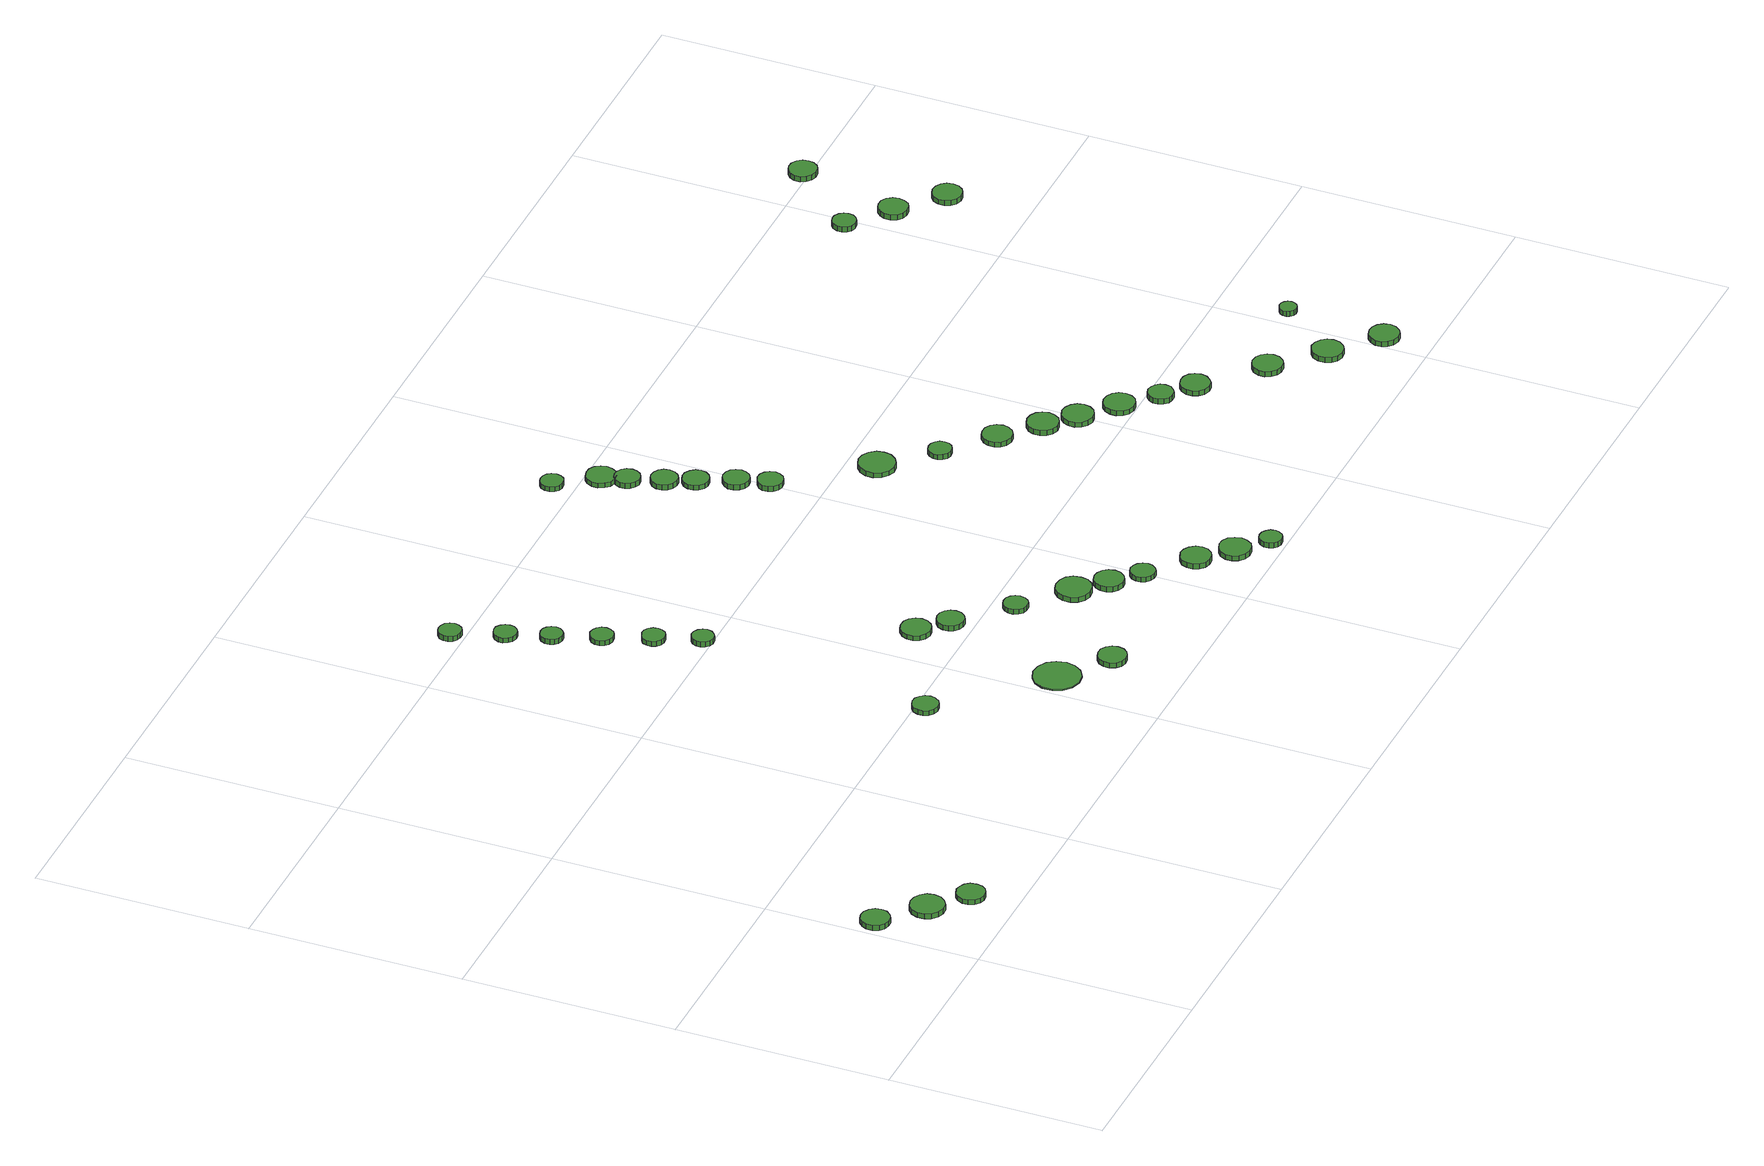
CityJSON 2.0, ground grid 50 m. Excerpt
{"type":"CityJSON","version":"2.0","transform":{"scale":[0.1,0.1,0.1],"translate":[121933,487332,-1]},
"CityObjects":{
"tree1":{"type":"SolitaryVegetationObject","attributes":{"function":"something"},"geometry":[{"type":"MultiSurface","lod":"1","boundaries":[[[0,1,2,3,4,5,6,7,8,9,10,11,12,13,14]],[[15,16,17,18,19,20,21,22,23,24,25,26,27,28,29]],[[0,29,28,1]],[[1,28,27,2]],[[2,27,26,3]],[[3,26,25,4]],[[4,25,24,5]],[[5,24,23,6]],[[6,23,22,7]],[[7,22,21,8]],[[8,21,20,9]],[[9,20,19,10]],[[10,19,18,11]],[[11,18,17,12]],[[12,17,16,13]],[[13,16,15,14]],[[14,15,29,0]]]}]},
"tree2":{"type":"SolitaryVegetationObject","attributes":{"function":"something"},"geometry":[{"type":"MultiSurface","lod":"1","boundaries":[[[30,31,32,33,34,35,36,37,38,39,40,41,42,43,44]],[[45,46,47,48,49,50,51,52,53,54,55,56,57,58,59]],[[30,59,58,31]],[[31,58,57,32]],[[32,57,56,33]],[[33,56,55,34]],[[34,55,54,35]],[[35,54,53,36]],[[36,53,52,37]],[[37,52,51,38]],[[38,51,50,39]],[[39,50,49,40]],[[40,49,48,41]],[[41,48,47,42]],[[42,47,46,43]],[[43,46,45,44]],[[44,45,59,30]]]}]},
"tree3":{"type":"SolitaryVegetationObject","attributes":{"function":"something"},"geometry":[{"type":"MultiSurface","lod":"1","boundaries":[[[60,61,62,63,64,65,66,67,68,69,70,71,72,73,74]],[[75,76,77,78,79,80,81,82,83,84,85,86,87,88,89]],[[60,89,88,61]],[[61,88,87,62]],[[62,87,86,63]],[[63,86,85,64]],[[64,85,84,65]],[[65,84,83,66]],[[66,83,82,67]],[[67,82,81,68]],[[68,81,80,69]],[[69,80,79,70]],[[70,79,78,71]],[[71,78,77,72]],[[72,77,76,73]],[[73,76,75,74]],[[74,75,89,60]]]}]},
"tree4":{"type":"SolitaryVegetationObject","attributes":{"function":"something"},"geometry":[{"type":"MultiSurface","lod":"1","boundaries":[[[90,91,92,93,94,95,96,97,98,99,100,101,102,103,104]],[[105,106,107,108,109,110,111,112,113,114,115,116,117,118,119]],[[90,119,118,91]],[[91,118,117,92]],[[92,117,116,93]],[[93,116,115,94]],[[94,115,114,95]],[[95,114,113,96]],[[96,113,112,97]],[[97,112,111,98]],[[98,111,110,99]],[[99,110,109,100]],[[100,109,108,101]],[[101,108,107,102]],[[102,107,106,103]],[[103,106,105,104]],[[104,105,119,90]]]}]},
"tree5":{"type":"SolitaryVegetationObject","attributes":{"function":"something"},"geometry":[{"type":"MultiSurface","lod":"1","boundaries":[[[120,121,122,123,124,125,126,127,128,129,130,131,132,133,134]],[[135,136,137,138,139,140,141,142,143,144,145,146,147,148,149]],[[120,149,148,121]],[[121,148,147,122]],[[122,147,146,123]],[[123,146,145,124]],[[124,145,144,125]],[[125,144,143,126]],[[126,143,142,127]],[[127,142,141,128]],[[128,141,140,129]],[[129,140,139,130]],[[130,139,138,131]],[[131,138,137,132]],[[132,137,136,133]],[[133,136,135,134]],[[134,135,149,120]]]}]},
"tree6":{"type":"SolitaryVegetationObject","attributes":{"function":"something"},"geometry":[{"type":"MultiSurface","lod":"1","boundaries":[[[150,151,152,153,154,155,156,157,158,159,160,161,162,163,164]],[[165,166,167,168,169,170,171,172,173,174,175,176,177,178,179]],[[150,179,178,151]],[[151,178,177,152]],[[152,177,176,153]],[[153,176,175,154]],[[154,175,174,155]],[[155,174,173,156]],[[156,173,172,157]],[[157,172,171,158]],[[158,171,170,159]],[[159,170,169,160]],[[160,169,168,161]],[[161,168,167,162]],[[162,167,166,163]],[[163,166,165,164]],[[164,165,179,150]]]}]},
"tree7":{"type":"SolitaryVegetationObject","attributes":{"function":"something"},"geometry":[{"type":"MultiSurface","lod":"1","boundaries":[[[180,181,182,183,184,185,186,187,188,189,190,191,192,193,194]],[[195,196,197,198,199,200,201,202,203,204,205,206,207,208,209]],[[180,209,208,181]],[[181,208,207,182]],[[182,207,206,183]],[[183,206,205,184]],[[184,205,204,185]],[[185,204,203,186]],[[186,203,202,187]],[[187,202,201,188]],[[188,201,200,189]],[[189,200,199,190]],[[190,199,198,191]],[[191,198,197,192]],[[192,197,196,193]],[[193,196,195,194]],[[194,195,209,180]]]}]},
"tree8":{"type":"SolitaryVegetationObject","attributes":{"function":"something"},"geometry":[{"type":"MultiSurface","lod":"1","boundaries":[[[210,211,212,213,214,215,216,217,218,219,220,221,222,223,224]],[[225,226,227,228,229,230,231,232,233,234,235,236,237,238,239]],[[210,239,238,211]],[[211,238,237,212]],[[212,237,236,213]],[[213,236,235,214]],[[214,235,234,215]],[[215,234,233,216]],[[216,233,232,217]],[[217,232,231,218]],[[218,231,230,219]],[[219,230,229,220]],[[220,229,228,221]],[[221,228,227,222]],[[222,227,226,223]],[[223,226,225,224]],[[224,225,239,210]]]}]},
"tree9":{"type":"SolitaryVegetationObject","attributes":{"function":"something"},"geometry":[{"type":"MultiSurface","lod":"1","boundaries":[[[240,241,242,243,244,245,246,247,248,249,250,251,252,253,254]],[[255,256,257,258,259,260,261,262,263,264,265,266,267,268,269]],[[240,269,268,241]],[[241,268,267,242]],[[242,267,266,243]],[[243,266,265,244]],[[244,265,264,245]],[[245,264,263,246]],[[246,263,262,247]],[[247,262,261,248]],[[248,261,260,249]],[[249,260,259,250]],[[250,259,258,251]],[[251,258,257,252]],[[252,257,256,253]],[[253,256,255,254]],[[254,255,269,240]]]}]},
"tree10":{"type":"SolitaryVegetationObject","attributes":{"function":"something"},"geometry":[{"type":"MultiSurface","lod":"1","boundaries":[[[270,271,272,273,274,275,276,277,278,279,280,281,282,283,284]],[[285,286,287,288,289,290,291,292,293,294,295,296,297,298,299]],[[270,299,298,271]],[[271,298,297,272]],[[272,297,296,273]],[[273,296,295,274]],[[274,295,294,275]],[[275,294,293,276]],[[276,293,292,277]],[[277,292,291,278]],[[278,291,290,279]],[[279,290,289,280]],[[280,289,288,281]],[[281,288,287,282]],[[282,287,286,283]],[[283,286,285,284]],[[284,285,299,270]]]}]},
"tree11":{"type":"SolitaryVegetationObject","attributes":{"function":"something"},"geometry":[{"type":"MultiSurface","lod":"1","boundaries":[[[300,301,302,303,304,305,306,307,308,309,310,311,312,313,314]],[[315,316,317,318,319,320,321,322,323,324,325,326,327,328,329]],[[300,329,328,301]],[[301,328,327,302]],[[302,327,326,303]],[[303,326,325,304]],[[304,325,324,305]],[[305,324,323,306]],[[306,323,322,307]],[[307,322,321,308]],[[308,321,320,309]],[[309,320,319,310]],[[310,319,318,311]],[[311,318,317,312]],[[312,317,316,313]],[[313,316,315,314]],[[314,315,329,300]]]}]},
"tree12":{"type":"SolitaryVegetationObject","attributes":{"function":"something"},"geometry":[{"type":"MultiSurface","lod":"1","boundaries":[[[330,331,332,333,334,335,336,337,338,339,340,341,342,343,344]],[[345,346,347,348,349,350,351,352,353,354,355,356,357,358,359]],[[330,359,358,331]],[[331,358,357,332]],[[332,357,356,333]],[[333,356,355,334]],[[334,355,354,335]],[[335,354,353,336]],[[336,353,352,337]],[[337,352,351,338]],[[338,351,350,339]],[[339,350,349,340]],[[340,349,348,341]],[[341,348,347,342]],[[342,347,346,343]],[[343,346,345,344]],[[344,345,359,330]]]}]},
"tree13":{"type":"SolitaryVegetationObject","attributes":{"function":"something"},"geometry":[{"type":"MultiSurface","lod":"1","boundaries":[[[360,361,362,363,364,365,366,367,368,369,370,371,372,373,374]],[[375,376,377,378,379,380,381,382,383,384,385,386,387,388,389]],[[360,389,388,361]],[[361,388,387,362]],[[362,387,386,363]],[[363,386,385,364]],[[364,385,384,365]],[[365,384,383,366]],[[366,383,382,367]],[[367,382,381,368]],[[368,381,380,369]],[[369,380,379,370]],[[370,379,378,371]],[[371,378,377,372]],[[372,377,376,373]],[[373,376,375,374]],[[374,375,389,360]]]}]},
"tree14":{"type":"SolitaryVegetationObject","attributes":{"function":"something"},"geometry":[{"type":"MultiSurface","lod":"1","boundaries":[[[390,391,392,393,394,395,396,397,398,399,400,401,402,403,404]],[[405,406,407,408,409,410,411,412,413,414,415,416,417,418,419]],[[390,419,418,391]],[[391,418,417,392]],[[392,417,416,393]],[[393,416,415,394]],[[394,415,414,395]],[[395,414,413,396]],[[396,413,412,397]],[[397,412,411,398]],[[398,411,410,399]],[[399,410,409,400]],[[400,409,408,401]],[[401,408,407,402]],[[402,407,406,403]],[[403,406,405,404]],[[404,405,419,390]]]}]},
"tree15":{"type":"SolitaryVegetationObject","attributes":{"function":"something"},"geometry":[{"type":"MultiSurface","lod":"1","boundaries":[[[420,421,422,423,424,425,426,427,428,429,430,431,432,433,434]],[[435,436,437,438,439,440,441,442,443,444,445,446,447,448,449]],[[420,449,448,421]],[[421,448,447,422]],[[422,447,446,423]],[[423,446,445,424]],[[424,445,444,425]],[[425,444,443,426]],[[426,443,442,427]],[[427,442,441,428]],[[428,441,440,429]],[[429,440,439,430]],[[430,439,438,431]],[[431,438,437,432]],[[432,437,436,433]],[[433,436,435,434]],[[434,435,449,420]]]}]},
"tree16":{"type":"SolitaryVegetationObject","attributes":{"function":"something"},"geometry":[{"type":"MultiSurface","lod":"1","boundaries":[[[450,451,452,453,454,455,456,457,458,459,460,461,462,463,464]],[[465,466,467,468,469,470,471,472,473,474,475,476,477,478,479]],[[450,479,478,451]],[[451,478,477,452]],[[452,477,476,453]],[[453,476,475,454]],[[454,475,474,455]],[[455,474,473,456]],[[456,473,472,457]],[[457,472,471,458]],[[458,471,470,459]],[[459,470,469,460]],[[460,469,468,461]],[[461,468,467,462]],[[462,467,466,463]],[[463,466,465,464]],[[464,465,479,450]]]}]},
"tree17":{"type":"SolitaryVegetationObject","attributes":{"function":"something"},"geometry":[{"type":"MultiSurface","lod":"1","boundaries":[[[480,481,482,483,484,485,486,487,488,489,490,491,492,493,494]],[[495,496,497,498,499,500,501,502,503,504,505,506,507,508,509]],[[480,509,508,481]],[[481,508,507,482]],[[482,507,506,483]],[[483,506,505,484]],[[484,505,504,485]],[[485,504,503,486]],[[486,503,502,487]],[[487,502,501,488]],[[488,501,500,489]],[[489,500,499,490]],[[490,499,498,491]],[[491,498,497,492]],[[492,497,496,493]],[[493,496,495,494]],[[494,495,509,480]]]}]},
"tree18":{"type":"SolitaryVegetationObject","attributes":{"function":"something"},"geometry":[{"type":"MultiSurface","lod":"1","boundaries":[[[510,511,512,513,514,515,516,517,518,519,520,521,522,523,524]],[[525,526,527,528,529,530,531,532,533,534,535,536,537,538,539]],[[510,539,538,511]],[[511,538,537,512]],[[512,537,536,513]],[[513,536,535,514]],[[514,535,534,515]],[[515,534,533,516]],[[516,533,532,517]],[[517,532,531,518]],[[518,531,530,519]],[[519,530,529,520]],[[520,529,528,521]],[[521,528,527,522]],[[522,527,526,523]],[[523,526,525,524]],[[524,525,539,510]]]}]},
"tree19":{"type":"SolitaryVegetationObject","attributes":{"function":"something"},"geometry":[{"type":"MultiSurface","lod":"1","boundaries":[[[540,541,542,543,544,545,546,547,548,549,550,551,552,553,554]],[[555,556,557,558,559,560,561,562,563,564,565,566,567,568,569]],[[540,569,568,541]],[[541,568,567,542]],[[542,567,566,543]],[[543,566,565,544]],[[544,565,564,545]],[[545,564,563,546]],[[546,563,562,547]],[[547,562,561,548]],[[548,561,560,549]],[[549,560,559,550]],[[550,559,558,551]],[[551,558,557,552]],[[552,557,556,553]],[[553,556,555,554]],[[554,555,569,540]]]}]},
"tree20":{"type":"SolitaryVegetationObject","attributes":{"function":"something"},"geometry":[{"type":"MultiSurface","lod":"1","boundaries":[[[570,571,572,573,574,575,576,577,578,579,580,581,582,583,584]],[[585,586,587,588,589,590,591,592,593,594,595,596,597,598,599]],[[570,599,598,571]],[[571,598,597,572]],[[572,597,596,573]],[[573,596,595,574]],[[574,595,594,575]],[[575,594,593,576]],[[576,593,592,577]],[[577,592,591,578]],[[578,591,590,579]],[[579,590,589,580]],[[580,589,588,581]],[[581,588,587,582]],[[582,587,586,583]],[[583,586,585,584]],[[584,585,599,570]]]}]},
"tree21":{"type":"SolitaryVegetationObject","attributes":{"function":"something"},"geometry":[{"type":"MultiSurface","lod":"1","boundaries":[[[600,601,602,603,604,605,606,607,608,609,610,611,612,613,614]],[[615,616,617,618,619,620,621,622,623,624,625,626,627,628,629]],[[600,629,628,601]],[[601,628,627,602]],[[602,627,626,603]],[[603,626,625,604]],[[604,625,624,605]],[[605,624,623,606]],[[606,623,622,607]],[[607,622,621,608]],[[608,621,620,609]],[[609,620,619,610]],[[610,619,618,611]],[[611,618,617,612]],[[612,617,616,613]],[[613,616,615,614]],[[614,615,629,600]]]}]},
"tree22":{"type":"SolitaryVegetationObject","attributes":{"function":"something"},"geometry":[{"type":"MultiSurface","lod":"1","boundaries":[[[630,631,632,633,634,635,636,637,638,639,640,641,642,643,644]],[[645,646,647,648,649,650,651,652,653,654,655,656,657,658,659]],[[630,659,658,631]],[[631,658,657,632]],[[632,657,656,633]],[[633,656,655,634]],[[634,655,654,635]],[[635,654,653,636]],[[636,653,652,637]],[[637,652,651,638]],[[638,651,650,639]],[[639,650,649,640]],[[640,649,648,641]],[[641,648,647,642]],[[642,647,646,643]],[[643,646,645,644]],[[644,645,659,630]]]}]},
"tree23":{"type":"SolitaryVegetationObject","attributes":{"function":"something"},"geometry":[{"type":"MultiSurface","lod":"1","boundaries":[[[660,661,662,663,664,665,666,667,668,669,670,671,672,673,674]],[[675,676,677,678,679,680,681,682,683,684,685,686,687,688,689]],[[660,689,688,661]],[[661,688,687,662]],[[662,687,686,663]],[[663,686,685,664]],[[664,685,684,665]],[[665,684,683,666]],[[666,683,682,667]],[[667,682,681,668]],[[668,681,680,669]],[[669,680,679,670]],[[670,679,678,671]],[[671,678,677,672]],[[672,677,676,673]],[[673,676,675,674]],[[674,675,689,660]]]}]},
"tree24":{"type":"SolitaryVegetationObject","attributes":{"function":"something"},"geometry":[{"type":"MultiSurface","lod":"1","boundaries":[[[690,691,692,693,694,695,696,697,698,699,700,701,702,703,704]],[[705,706,707,708,709,710,711,712,713,714,715,716,717,718,719]],[[690,719,718,691]],[[691,718,717,692]],[[692,717,716,693]],[[693,716,715,694]],[[694,715,714,695]],[[695,714,713,696]],[[696,713,712,697]],[[697,712,711,698]],[[698,711,710,699]],[[699,710,709,700]],[[700,709,708,701]],[[701,708,707,702]],[[702,707,706,703]],[[703,706,705,704]],[[704,705,719,690]]]}]},
"tree25":{"type":"SolitaryVegetationObject","attributes":{"function":"something"},"geometry":[{"type":"MultiSurface","lod":"1","boundaries":[[[720,721,722,723,724,725,726,727,728,729,730,731,732,733,734]],[[735,736,737,738,739,740,741,742,743,744,745,746,747,748,749]],[[720,749,748,721]],[[721,748,747,722]],[[722,747,746,723]],[[723,746,745,724]],[[724,745,744,725]],[[725,744,743,726]],[[726,743,742,727]],[[727,742,741,728]],[[728,741,740,729]],[[729,740,739,730]],[[730,739,738,731]],[[731,738,737,732]],[[732,737,736,733]],[[733,736,735,734]],[[734,735,749,720]]]}]},
"tree26":{"type":"SolitaryVegetationObject","attributes":{"function":"something"},"geometry":[{"type":"MultiSurface","lod":"1","boundaries":[[[750,751,752,753,754,755,756,757,758,759,760,761,762,763,764]],[[765,766,767,768,769,770,771,772,773,774,775,776,777,778,779]],[[750,779,778,751]],[[751,778,777,752]],[[752,777,776,753]],[[753,776,775,754]],[[754,775,774,755]],[[755,774,773,756]],[[756,773,772,757]],[[757,772,771,758]],[[758,771,770,759]],[[759,770,769,760]],[[760,769,768,761]],[[761,768,767,762]],[[762,767,766,763]],[[763,766,765,764]],[[764,765,779,750]]]}]},
"tree27":{"type":"SolitaryVegetationObject","attributes":{"function":"something"},"geometry":[{"type":"MultiSurface","lod":"1","boundaries":[[[780,781,782,783,784,785,786,787,788,789,790,791,792,793,794]],[[795,796,797,798,799,800,801,802,803,804,805,806,807,808,809]],[[780,809,808,781]],[[781,808,807,782]],[[782,807,806,783]],[[783,806,805,784]],[[784,805,804,785]],[[785,804,803,786]],[[786,803,802,787]],[[787,802,801,788]],[[788,801,800,789]],[[789,800,799,790]],[[790,799,798,791]],[[791,798,797,792]],[[792,797,796,793]],[[793,796,795,794]],[[794,795,809,780]]]}]},
"tree28":{"type":"SolitaryVegetationObject","attributes":{"function":"something"},"geometry":[{"type":"MultiSurface","lod":"1","boundaries":[[[810,811,812,813,814,815,816,817,818,819,820,821,822,823,824]],[[825,826,827,828,829,830,831,832,833,834,835,836,837,838,839]],[[810,839,838,811]],[[811,838,837,812]],[[812,837,836,813]],[[813,836,835,814]],[[814,835,834,815]],[[815,834,833,816]],[[816,833,832,817]],[[817,832,831,818]],[[818,831,830,819]],[[819,830,829,820]],[[820,829,828,821]],[[821,828,827,822]],[[822,827,826,823]],[[823,826,825,824]],[[824,825,839,810]]]}]},
"tree29":{"type":"SolitaryVegetationObject","attributes":{"function":"something"},"geometry":[{"type":"MultiSurface","lod":"1","boundaries":[[[840,841,842,843,844,845,846,847,848,849,850,851,852,853,854]],[[855,856,857,858,859,860,861,862,863,864,865,866,867,868,869]],[[840,869,868,841]],[[841,868,867,842]],[[842,867,866,843]],[[843,866,865,844]],[[844,865,864,845]],[[845,864,863,846]],[[846,863,862,847]],[[847,862,861,848]],[[848,861,860,849]],[[849,860,859,850]],[[850,859,858,851]],[[851,858,857,852]],[[852,857,856,853]],[[853,856,855,854]],[[854,855,869,840]]]}]},
"tree30":{"type":"SolitaryVegetationObject","attributes":{"function":"something"},"geometry":[{"type":"MultiSurface","lod":"1","boundaries":[[[870,871,872,873,874,875,876,877,878,879,880,881,882,883,884]],[[885,886,887,888,889,890,891,892,893,894,895,896,897,898,899]],[[870,899,898,871]],[[871,898,897,872]],[[872,897,896,873]],[[873,896,895,874]],[[874,895,894,875]],[[875,894,893,876]],[[876,893,892,877]],[[877,892,891,878]],[[878,891,890,879]],[[879,890,889,880]],[[880,889,888,881]],[[881,888,887,882]],[[882,887,886,883]],[[883,886,885,884]],[[884,885,899,870]]]}]},
"tree31":{"type":"SolitaryVegetationObject","attributes":{"function":"something"},"geometry":[{"type":"MultiSurface","lod":"1","boundaries":[[[900,901,902,903,904,905,906,907,908,909,910,911,912,913,914]],[[915,916,917,918,919,920,921,922,923,924,925,926,927,928,929]],[[900,929,928,901]],[[901,928,927,902]],[[902,927,926,903]],[[903,926,925,904]],[[904,925,924,905]],[[905,924,923,906]],[[906,923,922,907]],[[907,922,921,908]],[[908,921,920,909]],[[909,920,919,910]],[[910,919,918,911]],[[911,918,917,912]],[[912,917,916,913]],[[913,916,915,914]],[[914,915,929,900]]]}]},
"tree32":{"type":"SolitaryVegetationObject","attributes":{"function":"something"},"geometry":[{"type":"MultiSurface","lod":"1","boundaries":[[[930,931,932,933,934,935,936,937,938,939,940,941,942,943,944]],[[945,946,947,948,949,950,951,952,953,954,955,956,957,958,959]],[[930,959,958,931]],[[931,958,957,932]],[[932,957,956,933]],[[933,956,955,934]],[[934,955,954,935]],[[935,954,953,936]],[[936,953,952,937]],[[937,952,951,938]],[[938,951,950,939]],[[939,950,949,940]],[[940,949,948,941]],[[941,948,947,942]],[[942,947,946,943]],[[943,946,945,944]],[[944,945,959,930]]]}]},
"tree33":{"type":"SolitaryVegetationObject","attributes":{"function":"something"},"geometry":[{"type":"MultiSurface","lod":"1","boundaries":[[[960,961,962,963,964,965,966,967,968,969,970,971,972,973,974]],[[975,976,977,978,979,980,981,982,983,984,985,986,987,988,989]],[[960,989,988,961]],[[961,988,987,962]],[[962,987,986,963]],[[963,986,985,964]],[[964,985,984,965]],[[965,984,983,966]],[[966,983,982,967]],[[967,982,981,968]],[[968,981,980,969]],[[969,980,979,970]],[[970,979,978,971]],[[971,978,977,972]],[[972,977,976,973]],[[973,976,975,974]],[[974,975,989,960]]]}]},
"tree34":{"type":"SolitaryVegetationObject","attributes":{"function":"something"},"geometry":[{"type":"MultiSurface","lod":"1","boundaries":[[[990,991,992,993,994,995,996,997,998,999,1000,1001,1002,1003,1004]],[[1005,1006,1007,1008,1009,1010,1011,1012,1013,1014,1015,1016,1017,1018,1019]],[[990,1019,1018,991]],[[991,1018,1017,992]],[[992,1017,1016,993]],[[993,1016,1015,994]],[[994,1015,1014,995]],[[995,1014,1013,996]],[[996,1013,1012,997]],[[997,1012,1011,998]],[[998,1011,1010,999]],[[999,1010,1009,1000]],[[1000,1009,1008,1001]],[[1001,1008,1007,1002]],[[1002,1007,1006,1003]],[[1003,1006,1005,1004]],[[1004,1005,1019,990]]]}]},
"tree35":{"type":"SolitaryVegetationObject","attributes":{"function":"something"},"geometry":[{"type":"MultiSurface","lod":"1","boundaries":[[[1020,1021,1022,1023,1024,1025,1026,1027,1028,1029,1030,1031,1032,1033,1034]],[[1035,1036,1037,1038,1039,1040,1041,1042,1043,1044,1045,1046,1047,1048,1049]],[[1020,1049,1048,1021]],[[1021,1048,1047,1022]],[[1022,1047,1046,1023]],[[1023,1046,1045,1024]],[[1024,1045,1044,1025]],[[1025,1044,1043,1026]],[[1026,1043,1042,1027]],[[1027,1042,1041,1028]],[[1028,1041,1040,1029]],[[1029,1040,1039,1030]],[[1030,1039,1038,1031]],[[1031,1038,1037,1032]],[[1032,1037,1036,1033]],[[1033,1036,1035,1034]],[[1034,1035,1049,1020]]]}]},
"tree36":{"type":"SolitaryVegetationObject","attributes":{"function":"something"},"geometry":[{"type":"MultiSurface","lod":"1","boundaries":[[[1050,1051,1052,1053,1054,1055,1056,1057,1058,1059,1060,1061,1062,1063,1064]],[[1065,1066,1067,1068,1069,1070,1071,1072,1073,1074,1075,1076,1077,1078,1079]],[[1050,1079,1078,1051]],[[1051,1078,1077,1052]],[[1052,1077,1076,1053]],[[1053,1076,1075,1054]],[[1054,1075,1074,1055]],[[1055,1074,1073,1056]],[[1056,1073,1072,1057]],[[1057,1072,1071,1058]],[[1058,1071,1070,1059]],[[1059,1070,1069,1060]],[[1060,1069,1068,1061]],[[1061,1068,1067,1062]],[[1062,1067,1066,1063]],[[1063,1066,1065,1064]],[[1064,1065,1079,1050]]]}]},
"tree37":{"type":"SolitaryVegetationObject","attributes":{"function":"something"},"geometry":[{"type":"MultiSurface","lod":"1","boundaries":[[[1080,1081,1082,1083,1084,1085,1086,1087,1088,1089,1090,1091,1092,1093,1094]],[[1095,1096,1097,1098,1099,1100,1101,1102,1103,1104,1105,1106,1107,1108,1109]],[[1080,1109,1108,1081]],[[1081,1108,1107,1082]],[[1082,1107,1106,1083]],[[1083,1106,1105,1084]],[[1084,1105,1104,1085]],[[1085,1104,1103,1086]],[[1086,1103,1102,1087]],[[1087,1102,1101,1088]],[[1088,1101,1100,1089]],[[1089,1100,1099,1090]],[[1090,1099,1098,1091]],[[1091,1098,1097,1092]],[[1092,1097,1096,1093]],[[1093,1096,1095,1094]],[[1094,1095,1109,1080]]]}]},
"tree38":{"type":"SolitaryVegetationObject","attributes":{"function":"something"},"geometry":[{"type":"MultiSurface","lod":"1","boundaries":[[[1110,1111,1112,1113,1114,1115,1116,1117,1118,1119,1120,1121,1122,1123,1124]],[[1125,1126,1127,1128,1129,1130,1131,1132,1133,1134,1135,1136,1137,1138,1139]],[[1110,1139,1138,1111]],[[1111,1138,1137,1112]],[[1112,1137,1136,1113]],[[1113,1136,1135,1114]],[[1114,1135,1134,1115]],[[1115,1134,1133,1116]],[[1116,1133,1132,1117]],[[1117,1132,1131,1118]],[[1118,1131,1130,1119]],[[1119,1130,1129,1120]],[[1120,1129,1128,1121]],[[1121,1128,1127,1122]],[[1122,1127,1126,1123]],[[1123,1126,1125,1124]],[[1124,1125,1139,1110]]]}]},
"tree39":{"type":"SolitaryVegetationObject","attributes":{"function":"something"},"geometry":[{"type":"MultiSurface","lod":"1","boundaries":[[[1140,1141,1142,1143,1144,1145,1146,1147,1148,1149,1150,1151,1152,1153,1154]],[[1155,1156,1157,1158,1159,1160,1161,1162,1163,1164,1165,1166,1167,1168,1169]],[[1140,1169,1168,1141]],[[1141,1168,1167,1142]],[[1142,1167,1166,1143]],[[1143,1166,1165,1144]],[[1144,1165,1164,1145]],[[1145,1164,1163,1146]],[[1146,1163,1162,1147]],[[1147,1162,1161,1148]],[[1148,1161,1160,1149]],[[1149,1160,1159,1150]],[[1150,1159,1158,1151]],[[1151,1158,1157,1152]],[[1152,1157,1156,1153]],[[1153,1156,1155,1154]],[[1154,1155,1169,1140]]]}]},
"tree40":{"type":"SolitaryVegetationObject","attributes":{"function":"something"},"geometry":[{"type":"MultiSurface","lod":"1","boundaries":[[[1170,1171,1172,1173,1174,1175,1176,1177,1178,1179,1180,1181,1182,1183,1184]],[[1185,1186,1187,1188,1189,1190,1191,1192,1193,1194,1195,1196,1197,1198,1199]],[[1170,1199,1198,1171]],[[1171,1198,1197,1172]],[[1172,1197,1196,1173]],[[1173,1196,1195,1174]],[[1174,1195,1194,1175]],[[1175,1194,1193,1176]],[[1176,1193,1192,1177]],[[1177,1192,1191,1178]],[[1178,1191,1190,1179]],[[1179,1190,1189,1180]],[[1180,1189,1188,1181]],[[1181,1188,1187,1182]],[[1182,1187,1186,1183]],[[1183,1186,1185,1184]],[[1184,1185,1199,1170]]]}]},
"tree41":{"type":"SolitaryVegetationObject","attributes":{"function":"something"},"geometry":[{"type":"MultiSurface","lod":"1","boundaries":[[[1200,1201,1202,1203,1204,1205,1206,1207,1208,1209,1210,1211,1212,1213,1214]],[[1215,1216,1217,1218,1219,1220,1221,1222,1223,1224,1225,1226,1227,1228,1229]],[[1200,1229,1228,1201]],[[1201,1228,1227,1202]],[[1202,1227,1226,1203]],[[1203,1226,1225,1204]],[[1204,1225,1224,1205]],[[1205,1224,1223,1206]],[[1206,1223,1222,1207]],[[1207,1222,1221,1208]],[[1208,1221,1220,1209]],[[1209,1220,1219,1210]],[[1210,1219,1218,1211]],[[1211,1218,1217,1212]],[[1212,1217,1216,1213]],[[1213,1216,1215,1214]],[[1214,1215,1229,1200]]]}]},
"tree42":{"type":"SolitaryVegetationObject","attributes":{"function":"something"},"geometry":[{"type":"MultiSurface","lod":"1","boundaries":[[[1230,1231,1232,1233,1234,1235,1236,1237,1238,1239,1240,1241,1242,1243,1244]],[[1245,1246,1247,1248,1249,1250,1251,1252,1253,1254,1255,1256,1257,1258,1259]],[[1230,1259,1258,1231]],[[1231,1258,1257,1232]],[[1232,1257,1256,1233]],[[1233,1256,1255,1234]],[[1234,1255,1254,1235]],[[1235,1254,1253,1236]],[[1236,1253,1252,1237]],[[1237,1252,1251,1238]],[[1238,1251,1250,1239]],[[1239,1250,1249,1240]],[[1240,1249,1248,1241]],[[1241,1248,1247,1242]],[[1242,1247,1246,1243]],[[1243,1246,1245,1244]],[[1244,1245,1259,1230]]]}]},
"tree43":{"type":"SolitaryVegetationObject","attributes":{"function":"something"},"geometry":[{"type":"MultiSurface","lod":"1","boundaries":[[[1260,1261,1262,1263,1264,1265,1266,1267,1268,1269,1270,1271,1272,1273,1274]],[[1275,1276,1277,1278,1279,1280,1281,1282,1283,1284,1285,1286,1287,1288,1289]],[[1260,1289,1288,1261]],[[1261,1288,1287,1262]],[[1262,1287,1286,1263]],[[1263,1286,1285,1264]],[[1264,1285,1284,1265]],[[1265,1284,1283,1266]],[[1266,1283,1282,1267]],[[1267,1282,1281,1268]],[[1268,1281,1280,1269]],[[1269,1280,1279,1270]],[[1270,1279,1278,1271]],[[1271,1278,1277,1272]],[[1272,1277,1276,1273]],[[1273,1276,1275,1274]],[[1274,1275,1289,1260]]]}]},
"tree44":{"type":"SolitaryVegetationObject","attributes":{"function":"something"},"geometry":[{"type":"MultiSurface","lod":"1","boundaries":[[[1290,1291,1292,1293,1294,1295,1296,1297,1298,1299,1300,1301,1302,1303,1304]],[[1305,1306,1307,1308,1309,1310,1311,1312,1313,1314,1315,1316,1317,1318,1319]],[[1290,1319,1318,1291]],[[1291,1318,1317,1292]],[[1292,1317,1316,1293]],[[1293,1316,1315,1294]],[[1294,1315,1314,1295]],[[1295,1314,1313,1296]],[[1296,1313,1312,1297]],[[1297,1312,1311,1298]],[[1298,1311,1310,1299]],[[1299,1310,1309,1300]],[[1300,1309,1308,1301]],[[1301,1308,1307,1302]],[[1302,1307,1306,1303]],[[1303,1306,1305,1304]],[[1304,1305,1319,1290]]]}]}
},
"vertices":[
[74,259,27],[72,272,27],[63,283,27],[52,290,27],[38,292,27],[25,288,27],[15,278,27],[9,266,27],[9,252,27],[15,239,27],[25,230,27],[38,226,27],[52,227,27],[63,234,27],[72,245,27],[72,245,14],[63,234,14],[52,227,14],[38,226,14],[25,230,14],[15,239,14],[9,252,14],[9,266,14],[15,278,14],[25,288,14],[38,292,14],[52,290,14],[63,283,14],[72,272,14],[74,259,14],
[169,174,28],[166,190,28],[156,203,28],[142,211,28],[126,213,28],[110,208,28],[98,197,28],[92,182,28],[92,166,28],[98,151,28],[110,140,28],[126,135,28],[142,136,28],[156,145,28],[166,158,28],[166,158,15],[156,145,15],[142,136,15],[126,135,15],[110,140,15],[98,151,15],[92,166,15],[92,182,15],[98,197,15],[110,208,15],[126,213,15],[142,211,15],[156,203,15],[166,190,15],[169,174,15],
[244,106,26],[242,120,26],[234,131,26],[222,137,26],[209,139,26],[196,135,26],[186,126,26],[180,113,26],[180,100,26],[186,87,26],[196,78,26],[209,74,26],[222,76,26],[234,82,26],[242,93,26],[242,93,14],[234,82,14],[222,76,14],[209,74,14],[196,78,14],[186,87,14],[180,100,14],[180,113,14],[186,126,14],[196,135,14],[209,139,14],[222,137,14],[234,131,14],[242,120,14],[244,106,14],
[864,474,30],[862,486,30],[854,496,30],[843,503,30],[831,504,30],[819,500,30],[810,492,30],[805,480,30],[805,468,30],[810,456,30],[819,448,30],[831,444,30],[843,445,30],[854,451,30],[862,462,30],[862,462,18],[854,451,18],[843,445,18],[831,444,18],[819,448,18],[810,456,18],[805,468,18],[805,480,18],[810,492,18],[819,500,18],[831,504,18],[843,503,18],[854,496,18],[862,486,18],[864,474,18],
[1121,263,12],[1116,285,12],[1103,304,12],[1083,315,12],[1061,317,12],[1039,310,12],[1022,295,12],[1013,275,12],[1013,252,12],[1022,231,12],[1039,216,12],[1061,209,12],[1083,211,12],[1103,223,12],[1116,241,12],[1116,241,9],[1103,223,9],[1083,211,9],[1061,209,9],[1039,216,9],[1022,231,9],[1013,252,9],[1013,275,9],[1022,295,9],[1039,310,9],[1061,317,9],[1083,315,9],[1103,304,9],[1116,285,9],[1121,263,9],
[730,1533,25],[727,1544,25],[721,1553,25],[711,1558,25],[700,1559,25],[690,1556,25],[681,1549,25],[677,1538,25],[677,1527,25],[681,1517,25],[690,1510,25],[700,1507,25],[711,1508,25],[721,1513,25],[727,1522,25],[727,1522,12],[721,1513,12],[711,1508,12],[700,1507,12],[690,1510,12],[681,1517,12],[677,1527,12],[677,1538,12],[681,1549,12],[690,1556,12],[700,1559,12],[711,1558,12],[721,1553,12],[727,1544,12],[730,1533,12],
[773,1421,23],[771,1432,23],[764,1441,23],[755,1447,23],[744,1448,23],[733,1444,23],[725,1437,23],[720,1427,23],[720,1416,23],[725,1406,23],[733,1398,23],[744,1395,23],[755,1396,23],[764,1402,23],[771,1411,23],[771,1411,11],[764,1402,11],[755,1396,11],[744,1395,11],[733,1398,11],[725,1406,11],[720,1416,11],[720,1427,11],[725,1437,11],[733,1444,11],[744,1448,11],[755,1447,11],[764,1441,11],[771,1432,11],[773,1421,11],
[805,1327,23],[803,1337,23],[796,1346,23],[787,1351,23],[777,1352,23],[766,1349,23],[759,1342,23],[754,1332,23],[754,1321,23],[759,1312,23],[766,1304,23],[777,1301,23],[787,1302,23],[796,1308,23],[803,1316,23],[803,1316,10],[796,1308,10],[787,1302,10],[777,1301,10],[766,1304,10],[759,1312,10],[754,1321,10],[754,1332,10],[759,1342,10],[766,1349,10],[777,1352,10],[787,1351,10],[796,1346,10],[803,1337,10],[805,1327,10],
[844,1225,23],[842,1236,23],[835,1245,23],[826,1250,23],[815,1252,23],[804,1248,23],[796,1241,23],[791,1231,23],[791,1220,23],[796,1209,23],[804,1202,23],[815,1199,23],[826,1200,23],[835,1205,23],[842,1214,23],[842,1214,11],[835,1205,11],[826,1200,11],[815,1199,11],[804,1202,11],[796,1209,11],[791,1220,11],[791,1231,11],[796,1241,11],[804,1248,11],[815,1252,11],[826,1250,11],[835,1245,11],[842,1236,11],[844,1225,11],
[885,1121,23],[883,1132,23],[877,1141,23],[867,1147,23],[856,1148,23],[846,1144,23],[837,1137,23],[833,1127,23],[833,1116,23],[837,1106,23],[846,1098,23],[856,1095,23],[867,1096,23],[877,1102,23],[883,1111,23],[883,1111,10],[877,1102,10],[867,1096,10],[856,1095,10],[846,1098,10],[837,1106,10],[833,1116,10],[833,1127,10],[837,1137,10],[846,1144,10],[856,1148,10],[867,1147,10],[877,1141,10],[883,1132,10],[885,1121,10],
[921,1021,24],[918,1031,24],[912,1040,24],[903,1045,24],[892,1047,24],[882,1043,24],[874,1036,24],[870,1026,24],[870,1016,24],[874,1006,24],[882,999,24],[892,995,24],[903,996,24],[912,1002,24],[918,1010,24],[918,1010,11],[912,1002,11],[903,996,11],[892,995,11],[882,999,11],[874,1006,11],[870,1016,11],[870,1026,11],[874,1036,11],[882,1043,11],[892,1047,11],[903,1045,11],[912,1040,11],[918,1031,11],[921,1021,11],
[1198,175,28],[1195,188,28],[1187,199,28],[1175,206,28],[1162,207,28],[1149,203,28],[1139,194,28],[1133,181,28],[1133,168,28],[1139,155,28],[1149,146,28],[1162,142,28],[1175,144,28],[1187,150,28],[1195,161,28],[1195,161,15],[1187,150,15],[1175,144,15],[1162,142,15],[1149,146,15],[1139,155,15],[1133,168,15],[1133,181,15],[1139,194,15],[1149,203,15],[1162,207,15],[1175,206,15],[1187,199,15],[1195,188,15],[1198,175,15],
[1133,607,28],[1130,621,28],[1121,633,28],[1109,640,28],[1094,641,28],[1081,637,28],[1070,627,28],[1064,614,28],[1064,600,28],[1070,586,28],[1081,577,28],[1094,572,28],[1109,574,28],[1121,581,28],[1130,593,28],[1130,593,16],[1121,581,16],[1109,574,16],[1094,572,16],[1081,577,16],[1070,586,16],[1064,600,16],[1064,614,16],[1070,627,16],[1081,637,16],[1094,641,16],[1109,640,16],[1121,633,16],[1130,621,16],[1133,607,16],
[1192,552,26],[1190,564,26],[1182,575,26],[1171,581,26],[1158,583,26],[1146,579,26],[1136,570,26],[1131,558,26],[1131,545,26],[1136,534,26],[1146,525,26],[1158,521,26],[1171,522,26],[1182,529,26],[1190,539,26],[1190,539,13],[1182,529,13],[1171,522,13],[1158,521,13],[1146,525,13],[1136,534,13],[1131,545,13],[1131,558,13],[1136,570,13],[1146,579,13],[1158,583,13],[1171,581,13],[1182,575,13],[1190,564,13],[1192,552,13],
[1301,447,24],[1298,458,24],[1292,467,24],[1282,473,24],[1270,474,24],[1259,471,24],[1251,463,24],[1246,452,24],[1246,441,24],[1251,430,24],[1259,422,24],[1270,419,24],[1282,420,24],[1292,426,24],[1298,435,24],[1298,435,12],[1292,426,12],[1282,420,12],[1270,419,12],[1259,422,12],[1251,430,12],[1246,441,12],[1246,452,12],[1251,463,12],[1259,471,12],[1270,474,12],[1282,473,12],[1292,467,12],[1298,458,12],[1301,447,12],
[1414,352,27],[1411,369,27],[1401,383,27],[1386,391,27],[1369,393,27],[1353,388,27],[1340,376,27],[1333,361,27],[1333,344,27],[1340,328,27],[1353,317,27],[1369,312,27],[1386,314,27],[1401,322,27],[1411,336,27],[1411,336,14],[1401,322,14],[1386,314,14],[1369,312,14],[1353,317,14],[1340,328,14],[1333,344,14],[1333,361,14],[1340,376,14],[1353,388,14],[1369,393,14],[1386,391,14],[1401,383,14],[1411,369,14],[1414,352,14],
[1468,295,26],[1465,309,26],[1457,320,26],[1445,327,26],[1431,329,26],[1417,325,26],[1407,315,26],[1401,302,26],[1401,288,26],[1407,275,26],[1417,266,26],[1431,261,26],[1445,263,26],[1457,270,26],[1465,281,26],[1465,281,13],[1457,270,13],[1445,263,13],[1431,261,13],[1417,266,13],[1407,275,13],[1401,288,13],[1401,302,13],[1407,315,13],[1417,325,13],[1431,329,13],[1445,327,13],[1457,320,13],[1465,309,13],[1468,295,13],
[1521,240,25],[1518,252,25],[1511,261,25],[1501,267,25],[1489,269,25],[1478,265,25],[1469,257,25],[1465,246,25],[1465,234,25],[1469,224,25],[1478,216,25],[1489,212,25],[1501,213,25],[1511,219,25],[1518,229,25],[1518,229,13],[1511,219,13],[1501,213,13],[1489,212,13],[1478,216,13],[1469,224,13],[1465,234,13],[1465,246,13],[1469,257,13],[1478,265,13],[1489,269,13],[1501,267,13],[1511,261,13],[1518,252,13],[1521,240,13],
[1622,156,27],[1619,170,27],[1610,182,27],[1598,189,27],[1584,191,27],[1570,186,27],[1559,177,27],[1553,163,27],[1553,149,27],[1559,136,27],[1570,126,27],[1584,122,27],[1598,123,27],[1610,130,27],[1619,142,27],[1619,142,14],[1610,130,14],[1598,123,14],[1584,122,14],[1570,126,14],[1559,136,14],[1553,149,14],[1553,163,14],[1559,177,14],[1570,186,14],[1584,191,14],[1598,189,14],[1610,182,14],[1619,170,14],[1622,156,14],
[1688,91,26],[1684,106,26],[1676,118,26],[1663,126,26],[1648,127,26],[1633,122,26],[1622,112,26],[1616,99,26],[1616,84,26],[1622,70,26],[1633,60,26],[1648,55,26],[1663,57,26],[1676,64,26],[1684,77,26],[1684,77,13],[1676,64,13],[1663,57,13],[1648,55,13],[1633,60,13],[1622,70,13],[1616,84,13],[1616,99,13],[1622,112,13],[1633,122,13],[1648,127,13],[1663,126,13],[1676,118,13],[1684,106,13],[1688,91,13],
[1744,35,25],[1742,46,25],[1735,54,25],[1726,60,25],[1715,61,25],[1705,58,25],[1697,50,25],[1693,41,25],[1693,30,25],[1697,20,25],[1705,13,25],[1715,9,25],[1726,11,25],[1735,16,25],[1742,25,25],[1742,25,12],[1735,16,12],[1726,11,12],[1715,9,12],[1705,13,12],[1697,20,12],[1693,30,12],[1693,41,12],[1697,50,12],[1705,58,12],[1715,61,12],[1726,60,12],[1735,54,12],[1742,46,12],[1744,35,12],
[1340,1550,27],[1337,1561,27],[1331,1570,27],[1321,1575,27],[1310,1576,27],[1300,1573,27],[1292,1566,27],[1287,1556,27],[1287,1545,27],[1292,1534,27],[1300,1527,27],[1310,1524,27],[1321,1525,27],[1331,1530,27],[1337,1539,27],[1337,1539,15],[1331,1530,15],[1321,1525,15],[1310,1524,15],[1300,1527,15],[1292,1534,15],[1287,1545,15],[1287,1556,15],[1292,1566,15],[1300,1573,15],[1310,1576,15],[1321,1575,15],[1331,1570,15],[1337,1561,15],[1340,1550,15],
[1423,1407,25],[1420,1419,25],[1413,1429,25],[1402,1435,25],[1390,1436,25],[1379,1433,25],[1370,1424,25],[1365,1413,25],[1365,1401,25],[1370,1390,25],[1379,1382,25],[1390,1378,25],[1402,1379,25],[1413,1385,25],[1420,1395,25],[1420,1395,12],[1413,1385,12],[1402,1379,12],[1390,1378,12],[1379,1382,12],[1370,1390,12],[1365,1401,12],[1365,1413,12],[1370,1424,12],[1379,1433,12],[1390,1436,12],[1402,1435,12],[1413,1429,12],[1420,1419,12],[1423,1407,12],
[1411,1462,25],[1408,1475,25],[1400,1487,25],[1388,1494,25],[1374,1495,25],[1360,1491,25],[1350,1482,25],[1344,1469,25],[1344,1455,25],[1350,1442,25],[1360,1432,25],[1374,1428,25],[1388,1429,25],[1400,1436,25],[1408,1448,25],[1408,1448,13],[1400,1436,13],[1388,1429,13],[1374,1428,13],[1360,1432,13],[1350,1442,13],[1344,1455,13],[1344,1469,13],[1350,1482,13],[1360,1491,13],[1374,1495,13],[1388,1494,13],[1400,1487,13],[1408,1475,13],[1411,1462,13],
[1453,1332,24],[1450,1345,24],[1443,1355,24],[1432,1361,24],[1419,1363,24],[1407,1359,24],[1397,1350,24],[1392,1339,24],[1392,1326,24],[1397,1314,24],[1407,1306,24],[1419,1302,24],[1432,1303,24],[1443,1310,24],[1450,1320,24],[1450,1320,11],[1443,1310,11],[1432,1303,11],[1419,1302,11],[1407,1306,11],[1397,1314,11],[1392,1326,11],[1392,1339,11],[1397,1350,11],[1407,1359,11],[1419,1363,11],[1432,1361,11],[1443,1355,11],[1450,1345,11],[1453,1332,11],
[1477,1269,24],[1475,1281,24],[1467,1291,24],[1456,1298,24],[1444,1299,24],[1432,1295,24],[1422,1287,24],[1417,1275,24],[1417,1262,24],[1422,1251,24],[1432,1242,24],[1444,1238,24],[1456,1240,24],[1467,1246,24],[1475,1256,24],[1475,1256,12],[1467,1246,12],[1456,1240,12],[1444,1238,12],[1432,1242,12],[1422,1251,12],[1417,1262,12],[1417,1275,12],[1422,1287,12],[1432,1295,12],[1444,1299,12],[1456,1298,12],[1467,1291,12],[1475,1281,12],[1477,1269,12],
[1526,1115,30],[1523,1127,30],[1516,1137,30],[1505,1143,30],[1493,1144,30],[1482,1140,30],[1472,1132,30],[1467,1121,30],[1467,1109,30],[1472,1098,30],[1482,1089,30],[1493,1086,30],[1505,1087,30],[1516,1093,30],[1523,1103,30],[1523,1103,17],[1516,1093,17],[1505,1087,17],[1493,1086,17],[1482,1089,17],[1472,1098,17],[1467,1109,17],[1467,1121,17],[1472,1132,17],[1482,1140,17],[1493,1144,17],[1505,1143,17],[1516,1137,17],[1523,1127,17],[1526,1115,17],
[1509,1187,27],[1506,1200,27],[1499,1210,27],[1488,1216,27],[1475,1218,27],[1463,1214,27],[1454,1205,27],[1448,1194,27],[1448,1181,27],[1454,1169,27],[1463,1161,27],[1475,1157,27],[1488,1158,27],[1499,1165,27],[1506,1175,27],[1506,1175,14],[1499,1165,14],[1488,1158,14],[1475,1157,14],[1463,1161,14],[1454,1169,14],[1448,1181,14],[1448,1194,14],[1454,1205,14],[1463,1214,14],[1475,1218,14],[1488,1216,14],[1499,1210,14],[1506,1200,14],[1509,1187,14],
[1685,927,31],[1682,944,31],[1671,958,31],[1656,967,31],[1639,969,31],[1623,963,31],[1610,952,31],[1603,936,31],[1603,918,31],[1610,902,31],[1623,891,31],[1639,885,31],[1656,887,31],[1671,896,31],[1682,910,31],[1682,910,18],[1671,896,18],[1656,887,18],[1639,885,18],[1623,891,18],[1610,902,18],[1603,918,18],[1603,936,18],[1610,952,18],[1623,963,18],[1639,969,18],[1656,967,18],[1671,958,18],[1682,944,18],[1685,927,18],
[1779,825,26],[1777,836,26],[1771,844,26],[1761,850,26],[1750,851,26],[1740,848,26],[1732,840,26],[1727,830,26],[1727,820,26],[1732,810,26],[1740,802,26],[1750,799,26],[1761,800,26],[1771,805,26],[1777,814,26],[1777,814,13],[1771,805,13],[1761,800,13],[1750,799,13],[1740,802,13],[1732,810,13],[1727,820,13],[1727,830,13],[1732,840,13],[1740,848,13],[1750,851,13],[1761,850,13],[1771,844,13],[1777,836,13],[1779,825,13],
[1888,733,25],[1885,747,25],[1876,759,25],[1864,766,25],[1850,767,25],[1836,763,25],[1825,753,25],[1819,740,25],[1819,726,25],[1825,713,25],[1836,703,25],[1850,699,25],[1864,700,25],[1876,707,25],[1885,719,25],[1885,719,13],[1876,707,13],[1864,700,13],[1850,699,13],[1836,703,13],[1825,713,13],[1819,726,13],[1819,740,13],[1825,753,13],[1836,763,13],[1850,767,13],[1864,766,13],[1876,759,13],[1885,747,13],[1888,733,13],
[1971,660,25],[1967,675,25],[1959,687,25],[1946,694,25],[1931,696,25],[1916,691,25],[1905,681,25],[1899,668,25],[1899,653,25],[1905,639,25],[1916,629,25],[1931,624,25],[1946,626,25],[1959,633,25],[1967,646,25],[1967,646,12],[1959,633,12],[1946,626,12],[1931,624,12],[1916,629,12],[1905,639,12],[1899,653,12],[1899,668,12],[1905,681,12],[1916,691,12],[1931,696,12],[1946,694,12],[1959,687,12],[1967,675,12],[1971,660,12],
[2030,603,24],[2027,618,24],[2018,630,24],[2005,637,24],[1990,639,24],[1976,634,24],[1965,624,24],[1959,611,24],[1959,596,24],[1965,582,24],[1976,572,24],[1990,567,24],[2005,569,24],[2018,576,24],[2027,588,24],[2027,588,11],[2018,576,11],[2005,569,11],[1990,567,11],[1976,572,11],[1965,582,11],[1959,596,11],[1959,611,11],[1965,624,11],[1976,634,11],[1990,639,11],[2005,637,11],[2018,630,11],[2027,618,11],[2030,603,11],
[2104,537,24],[2101,552,24],[2092,564,24],[2079,571,24],[2064,573,24],[2050,568,24],[2039,558,24],[2033,544,24],[2033,529,24],[2039,516,24],[2050,506,24],[2064,501,24],[2079,503,24],[2092,510,24],[2101,522,24],[2101,522,12],[2092,510,12],[2079,503,12],[2064,501,12],[2050,506,12],[2039,516,12],[2033,529,12],[2033,544,12],[2039,558,12],[2050,568,12],[2064,573,12],[2079,571,12],[2092,564,12],[2101,552,12],[2104,537,12],
[2168,470,24],[2166,482,24],[2158,491,24],[2148,497,24],[2136,499,24],[2124,495,24],[2115,487,24],[2110,476,24],[2110,464,24],[2115,453,24],[2124,444,24],[2136,441,24],[2148,442,24],[2158,448,24],[2166,458,24],[2166,458,11],[2158,448,11],[2148,442,11],[2136,441,11],[2124,444,11],[2115,453,11],[2110,464,11],[2110,476,11],[2115,487,11],[2124,495,11],[2136,499,11],[2148,497,11],[2158,491,11],[2166,482,11],[2168,470,11],
[2235,415,24],[2232,429,24],[2224,440,24],[2212,447,24],[2198,448,24],[2184,444,24],[2174,435,24],[2168,422,24],[2168,408,24],[2174,395,24],[2184,385,24],[2198,381,24],[2212,382,24],[2224,390,24],[2232,401,24],[2232,401,11],[2224,390,11],[2212,382,11],[2198,381,11],[2184,385,11],[2174,395,11],[2168,408,11],[2168,422,11],[2174,435,11],[2184,444,11],[2198,448,11],[2212,447,11],[2224,440,11],[2232,429,11],[2235,415,11],
[2362,298,26],[2359,312,26],[2350,324,26],[2338,331,26],[2323,333,26],[2310,328,26],[2299,319,26],[2293,305,26],[2293,291,26],[2299,278,26],[2310,268,26],[2323,264,26],[2338,265,26],[2350,272,26],[2359,284,26],[2359,284,13],[2350,272,13],[2338,265,13],[2323,264,13],[2310,268,13],[2299,278,13],[2293,291,13],[2293,305,13],[2299,319,13],[2310,328,13],[2323,333,13],[2338,331,13],[2350,324,13],[2359,312,13],[2362,298,13],
[2466,201,25],[2463,215,25],[2454,227,25],[2441,235,25],[2426,237,25],[2412,232,25],[2401,222,25],[2395,208,25],[2395,193,25],[2401,179,25],[2412,169,25],[2426,165,25],[2441,166,25],[2454,174,25],[2463,186,25],[2463,186,12],[2454,174,12],[2441,166,12],[2426,165,12],[2412,169,12],[2401,179,12],[2395,193,12],[2395,208,12],[2401,222,12],[2412,232,12],[2426,237,12],[2441,235,12],[2454,227,12],[2463,215,12],[2466,201,12],
[2567,111,25],[2564,125,25],[2555,137,25],[2543,144,25],[2529,145,25],[2515,141,25],[2504,131,25],[2498,118,25],[2498,104,25],[2504,91,25],[2515,81,25],[2529,77,25],[2543,78,25],[2555,85,25],[2564,97,25],[2564,97,12],[2555,85,12],[2543,78,12],[2529,77,12],[2515,81,12],[2504,91,12],[2498,104,12],[2498,118,12],[2504,131,12],[2515,141,12],[2529,145,12],[2543,144,12],[2555,137,12],[2564,125,12],[2567,111,12],
[2564,341,26],[2562,349,26],[2557,356,26],[2550,360,26],[2542,361,26],[2534,358,26],[2528,353,26],[2524,345,26],[2524,337,26],[2528,330,26],[2534,324,26],[2542,321,26],[2550,322,26],[2557,326,26],[2562,333,26],[2562,333,13],[2557,326,13],[2550,322,13],[2542,321,13],[2534,324,13],[2528,330,13],[2524,337,13],[2524,345,13],[2528,353,13],[2534,358,13],[2542,361,13],[2550,360,13],[2557,356,13],[2562,349,13],[2564,341,13],
[2494,1349,34],[2492,1360,34],[2485,1369,34],[2475,1375,34],[2464,1376,34],[2453,1372,34],[2445,1365,34],[2440,1354,34],[2440,1343,34],[2445,1333,34],[2453,1325,34],[2464,1322,34],[2475,1323,34],[2485,1329,34],[2492,1338,34],[2492,1338,21],[2485,1329,21],[2475,1323,21],[2464,1322,21],[2453,1325,21],[2445,1333,21],[2440,1343,21],[2440,1354,21],[2445,1365,21],[2453,1372,21],[2464,1376,21],[2475,1375,21],[2485,1369,21],[2492,1360,21],[2494,1349,21],
[2590,1271,34],[2587,1285,34],[2579,1297,34],[2567,1304,34],[2553,1305,34],[2539,1301,34],[2529,1291,34],[2523,1278,34],[2523,1264,34],[2529,1251,34],[2539,1242,34],[2553,1238,34],[2567,1239,34],[2579,1246,34],[2587,1258,34],[2587,1258,21],[2579,1246,21],[2567,1239,21],[2553,1238,21],[2539,1242,21],[2529,1251,21],[2523,1264,21],[2523,1278,21],[2529,1291,21],[2539,1301,21],[2553,1305,21],[2567,1304,21],[2579,1297,21],[2587,1285,21],[2590,1271,21],
[2686,1185,34],[2683,1199,34],[2675,1210,34],[2663,1217,34],[2649,1219,34],[2635,1214,34],[2625,1205,34],[2619,1192,34],[2619,1178,34],[2625,1165,34],[2635,1156,34],[2649,1151,34],[2663,1153,34],[2675,1160,34],[2683,1171,34],[2683,1171,21],[2675,1160,21],[2663,1153,21],[2649,1151,21],[2635,1156,21],[2625,1165,21],[2619,1178,21],[2619,1192,21],[2625,1205,21],[2635,1214,21],[2649,1219,21],[2663,1217,21],[2675,1210,21],[2683,1199,21],[2686,1185,21],
[2645,1507,35],[2643,1520,35],[2635,1531,35],[2623,1538,35],[2610,1539,35],[2597,1535,35],[2587,1526,35],[2581,1514,35],[2581,1500,35],[2587,1488,35],[2597,1479,35],[2610,1475,35],[2623,1476,35],[2635,1483,35],[2643,1494,35],[2643,1494,22],[2635,1483,22],[2623,1476,22],[2610,1475,22],[2597,1479,22],[2587,1488,22],[2581,1500,22],[2581,1514,22],[2587,1526,22],[2597,1535,22],[2610,1539,22],[2623,1538,22],[2635,1531,22],[2643,1520,22],[2645,1507,22]
]}
